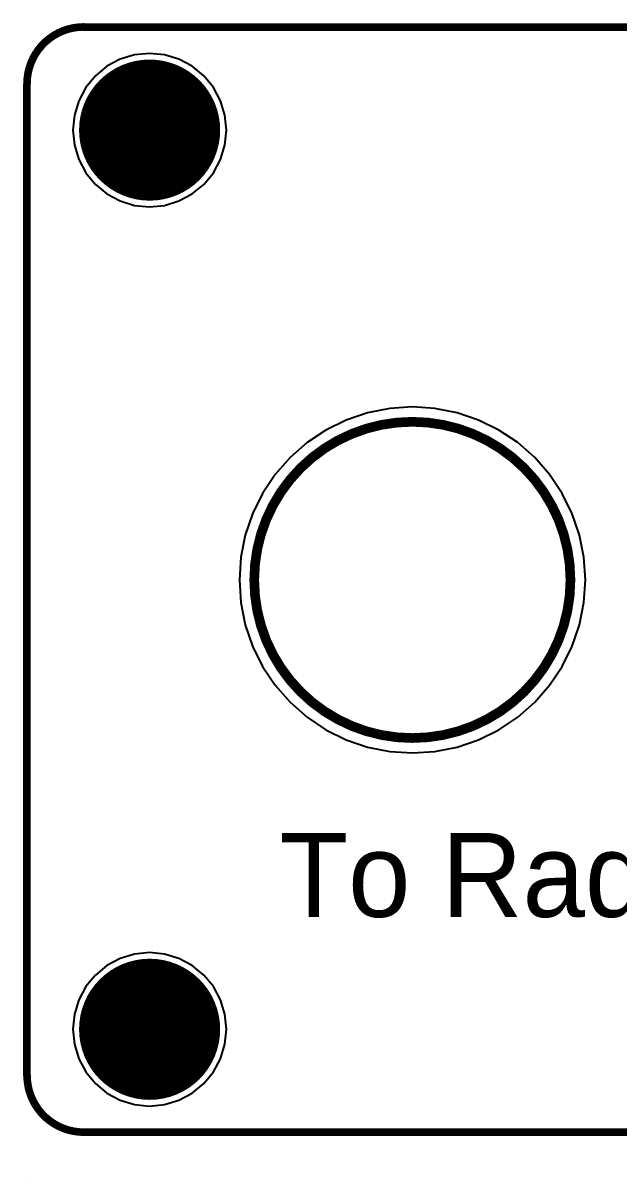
# Model space of a CAD drawing. Header units: millimetres. Extents: x -0.1 to 82.7, y -1.4 to 29.7.
# Drawn here: x -0.1 to 15.54, y -1.23 to 29.11 of the extents above; entities that cross this region are included whole.
import ezdxf

# ---------------------------------------------------------------- set-up
doc = ezdxf.new("R2010")
doc.units = ezdxf.units.MM
for name, color, linetype in [('BottomLayer', 5, 'Continuous'), ('BottomSolder', 6, 'Continuous'), ('Mechanical1', 6, 'Continuous'), ('MultiLayer', 9, 'Continuous'), ('PadHoleLayer', 156, 'Continuous'), ('TopLayer', 1, 'Continuous'), ('TopOverlay', 2, 'Continuous'), ('TopSolder', 216, 'Continuous')]:
    doc.layers.add(name, color=color, linetype=linetype)

msp = doc.modelspace()

# ---------------------------------------------------------------- linework, layer by layer
at = {"layer": 'BottomLayer'}
for p, q in [((0.543, 28.676), (0.787, 28.839)), ((0.787, 28.839), (1.058, 28.951)), ((1.058, 28.951), (1.345, 29.008)), ((1.345, 29.008), (1.492, 29.008)), ((1.492, 29.008), (1.492, 29)), ((1.492, 29), (73.31, 29)), ((0.336, 28.468), (0.543, 28.676)), ((0.061, 27.954), (0.173, 28.225)), ((0.173, 28.225), (0.336, 28.468)), ((2.827, 28.275), (2.449, 28.16)), ((3.22, 28.314), (2.827, 28.275)), ((3.613, 28.275), (3.22, 28.314)), ((3.991, 28.16), (3.613, 28.275)), ((0.003, 27.666), (0.061, 27.954)), ((2.101, 27.974), (1.796, 27.724)), ((2.449, 28.16), (2.101, 27.974)), ((4.339, 27.974), (3.991, 28.16)), ((4.644, 27.724), (4.339, 27.974)), ((0.003, 27.52), (0.003, 27.666)), ((1.796, 27.724), (1.546, 27.419)), ((4.894, 27.419), (4.644, 27.724)), ((0, 27.5), (0.003, 27.52)), ((0, 1.489), (0, 27.5)), ((1.546, 27.419), (1.36, 27.071)), ((5.08, 27.071), (4.894, 27.419)), ((1.36, 27.071), (1.245, 26.693)), ((5.195, 26.693), (5.08, 27.071)), ((1.245, 26.693), (1.206, 26.3)), ((5.234, 26.3), (5.195, 26.693)), ((1.206, 26.3), (1.245, 25.907)), ((5.195, 25.907), (5.234, 26.3)), ((1.245, 25.907), (1.36, 25.529)), ((5.08, 25.529), (5.195, 25.907)), ((1.36, 25.529), (1.546, 25.181)), ((4.894, 25.181), (5.08, 25.529)), ((1.546, 25.181), (1.796, 24.876)), ((4.644, 24.876), (4.894, 25.181)), ((1.796, 24.876), (2.101, 24.626)), ((4.339, 24.626), (4.644, 24.876)), ((2.101, 24.626), (2.449, 24.44)), ((3.991, 24.44), (4.339, 24.626)), ((2.449, 24.44), (2.827, 24.325)), ((2.827, 24.325), (3.22, 24.286)), ((3.22, 24.286), (3.613, 24.325)), ((3.613, 24.325), (3.991, 24.44)), ((8.941, 18.881), (8.379, 18.69)), ((9.524, 18.996), (8.941, 18.881)), ((10.116, 19.035), (9.524, 18.996)), ((10.709, 18.996), (10.116, 19.035)), ((11.292, 18.881), (10.709, 18.996)), ((11.854, 18.69), (11.292, 18.881)), ((8.379, 18.69), (7.846, 18.427)), ((12.387, 18.427), (11.854, 18.69)), ((7.846, 18.427), (7.352, 18.097)), ((12.881, 18.097), (12.387, 18.427)), ((7.352, 18.097), (6.906, 17.705)), ((13.327, 17.705), (12.881, 18.097)), ((6.906, 17.705), (6.514, 17.259)), ((13.719, 17.259), (13.327, 17.705)), ((6.514, 17.259), (6.184, 16.765)), ((14.049, 16.765), (13.719, 17.259)), ((6.184, 16.765), (5.921, 16.232)), ((14.311, 16.232), (14.049, 16.765)), ((5.921, 16.232), (5.73, 15.67)), ((14.502, 15.67), (14.311, 16.232)), ((5.73, 15.67), (5.614, 15.087)), ((14.618, 15.087), (14.502, 15.67)), ((5.614, 15.087), (5.576, 14.494)), ((14.657, 14.494), (14.618, 15.087)), ((5.576, 14.494), (5.614, 13.902)), ((14.618, 13.902), (14.657, 14.494)), ((5.614, 13.902), (5.73, 13.319)), ((14.502, 13.319), (14.618, 13.902)), ((5.73, 13.319), (5.921, 12.757)), ((14.311, 12.757), (14.502, 13.319)), ((5.921, 12.757), (6.184, 12.224)), ((14.049, 12.224), (14.311, 12.757)), ((6.184, 12.224), (6.514, 11.73)), ((13.719, 11.73), (14.049, 12.224)), ((6.514, 11.73), (6.906, 11.284)), ((13.327, 11.284), (13.719, 11.73)), ((6.906, 11.284), (7.352, 10.892)), ((12.881, 10.892), (13.327, 11.284)), ((7.352, 10.892), (7.846, 10.562)), ((12.387, 10.562), (12.881, 10.892)), ((7.846, 10.562), (8.379, 10.299)), ((11.854, 10.299), (12.387, 10.562)), ((8.379, 10.299), (8.941, 10.108)), ((8.941, 10.108), (9.524, 9.993)), ((10.709, 9.993), (11.292, 10.108)), ((11.292, 10.108), (11.854, 10.299)), ((9.524, 9.993), (10.116, 9.954)), ((10.116, 9.954), (10.709, 9.993)), ((2.449, 4.56), (2.101, 4.374)), ((2.827, 4.675), (2.449, 4.56)), ((3.22, 4.714), (2.827, 4.675)), ((3.613, 4.675), (3.22, 4.714)), ((3.991, 4.56), (3.613, 4.675)), ((4.339, 4.374), (3.991, 4.56)), ((2.101, 4.374), (1.796, 4.124)), ((4.644, 4.124), (4.339, 4.374)), ((1.796, 4.124), (1.546, 3.819)), ((4.894, 3.819), (4.644, 4.124)), ((1.546, 3.819), (1.36, 3.471)), ((5.08, 3.471), (4.894, 3.819)), ((1.36, 3.471), (1.245, 3.093)), ((5.195, 3.093), (5.08, 3.471)), ((1.245, 3.093), (1.206, 2.7)), ((5.234, 2.7), (5.195, 3.093)), ((1.206, 2.7), (1.245, 2.307)), ((5.195, 2.307), (5.234, 2.7)), ((1.245, 2.307), (1.36, 1.929)), ((5.08, 1.929), (5.195, 2.307)), ((1.36, 1.929), (1.546, 1.581)), ((4.894, 1.581), (5.08, 1.929)), ((1.546, 1.581), (1.796, 1.276)), ((4.644, 1.276), (4.894, 1.581)), ((0.004, 1.489), (0, 1.489)), ((0.004, 1.342), (0.004, 1.489)), ((0.062, 1.054), (0.004, 1.342)), ((1.796, 1.276), (2.101, 1.026)), ((4.339, 1.026), (4.644, 1.276)), ((0.174, 0.783), (0.062, 1.054)), ((2.101, 1.026), (2.449, 0.84)), ((3.991, 0.84), (4.339, 1.026)), ((0.337, 0.54), (0.174, 0.783)), ((2.449, 0.84), (2.827, 0.725)), ((2.827, 0.725), (3.22, 0.686)), ((3.22, 0.686), (3.613, 0.725)), ((3.613, 0.725), (3.991, 0.84)), ((0.544, 0.332), (0.337, 0.54)), ((0.788, 0.169), (0.544, 0.332)), ((1.059, 0.057), (0.788, 0.169)), ((1.346, 0), (1.059, 0.057)), ((1.493, 0), (1.346, 0)), ((1.493, 0), (1.493, 0)), ((73.308, 0), (1.493, 0))]:
    msp.add_line(p, q, dxfattribs=at)
at = {"layer": 'BottomLayer', "const_width": 1.75}
for points in [[(2.345, 26.3, 1), (4.095, 26.3, 1)], [(2.345, 2.7, 1), (4.095, 2.7, 1)]]:
    msp.add_lwpolyline(points, format="xyb", close=True, dxfattribs=at)
at = {"layer": 'BottomSolder', "const_width": 1.852}
for points in [[(2.294, 26.3, 1), (4.146, 26.3, 1)], [(2.294, 2.7, 1), (4.146, 2.7, 1)]]:
    msp.add_lwpolyline(points, format="xyb", close=True, dxfattribs=at)
at = {"layer": 'Mechanical1', "const_width": 0.2}
for points in [[(0.003, 27.52, -0.414214), (1.492, 29.008)], [(1.493, 0, -0.414214), (0.004, 1.489)]]:
    msp.add_lwpolyline(points, format="xyb", dxfattribs=at)
at = {"layer": 'Mechanical1', "const_width": 0.1}
for points in [[(1.442, 29.008, 1), (1.542, 29.008, 1)], [(1.442, 29, 1), (1.542, 29, 1)], [(-0.047, 27.52, 1), (0.053, 27.52, 1)], [(-0.05, 27.5, 1), (0.05, 27.5, 1)], [(-0.05, 1.489, 1), (0.05, 1.489, 1)], [(-0.046, 1.489, 1), (0.054, 1.489, 1)], [(1.443, 0, 1), (1.543, 0, 1)], [(1.443, 0, 1), (1.543, 0, 1)]]:
    msp.add_lwpolyline(points, format="xyb", close=True, dxfattribs=at)
at = {"layer": 'Mechanical1', "const_width": 0.2}
for points in [[(1.492, 29), (73.31, 29)], [(0, 1.489), (0, 27.5)], [(1.493, 0), (73.31, 0)]]:
    msp.add_lwpolyline(points, dxfattribs=at)
at = {"layer": 'MultiLayer'}
for p, q in [((8.779, 18.433), (9.305, 18.573)), ((9.305, 18.573), (9.844, 18.644)), ((9.844, 18.644), (10.116, 18.644)), ((10.116, 18.644), (10.388, 18.644)), ((10.388, 18.644), (10.928, 18.573)), ((10.928, 18.573), (11.453, 18.433)), ((7.806, 17.953), (8.277, 18.225)), ((8.277, 18.225), (8.779, 18.433)), ((11.453, 18.433), (11.956, 18.225)), ((11.956, 18.225), (12.427, 17.953)), ((7.374, 17.621), (7.806, 17.953)), ((12.155, 18.146), (12.155, 18.146)), ((12.427, 17.953), (12.858, 17.621)), ((6.989, 17.237), (7.374, 17.621)), ((12.858, 17.621), (13.243, 17.237)), ((6.658, 16.805), (6.989, 17.237)), ((13.243, 17.237), (13.574, 16.805)), ((6.386, 16.334), (6.658, 16.805)), ((13.574, 16.805), (13.846, 16.334)), ((6.178, 15.831), (6.386, 16.334)), ((13.846, 16.334), (14.054, 15.831)), ((6.037, 15.306), (6.178, 15.831)), ((14.054, 15.831), (14.195, 15.306)), ((5.966, 14.767), (6.037, 15.306)), ((14.195, 15.306), (14.266, 14.767)), ((5.966, 14.494), (5.966, 14.767)), ((14.266, 14.767), (14.266, 14.494)), ((5.966, 14.222), (5.966, 14.494)), ((14.266, 14.494), (14.266, 14.222)), ((6.037, 13.683), (5.966, 14.222)), ((14.266, 14.222), (14.195, 13.683)), ((6.178, 13.158), (6.037, 13.683)), ((14.195, 13.683), (14.054, 13.158)), ((6.386, 12.655), (6.178, 13.158)), ((14.054, 13.158), (13.846, 12.655)), ((6.658, 12.184), (6.386, 12.655)), ((13.846, 12.655), (13.574, 12.184)), ((6.989, 11.752), (6.658, 12.184)), ((13.574, 12.184), (13.243, 11.752)), ((7.374, 11.368), (6.989, 11.752)), ((13.243, 11.752), (12.858, 11.368)), ((7.806, 11.036), (7.374, 11.368)), ((12.858, 11.368), (12.427, 11.036)), ((8.277, 10.764), (7.806, 11.036)), ((12.427, 11.036), (11.956, 10.764)), ((8.779, 10.556), (8.277, 10.764)), ((11.956, 10.764), (11.453, 10.556)), ((9.305, 10.416), (8.779, 10.556)), ((9.844, 10.345), (9.305, 10.416)), ((10.116, 10.345), (9.844, 10.345)), ((10.116, 10.345), (10.116, 10.345)), ((10.388, 10.345), (10.116, 10.345)), ((10.928, 10.416), (10.388, 10.345)), ((11.453, 10.556), (10.928, 10.416)), ((0, -1.226), (0, -1.226))]:
    msp.add_line(p, q, dxfattribs=at)
for points, const_width in [([(2.345, 26.3, 1), (4.095, 26.3, 1)], 1.75), ([(14.266, 14.494, 1), (5.966, 14.494, 1)], 0.254), ([(5.903, 14.494, 1), (6.03, 14.494, 1)], 0.127), ([(14.203, 14.494, 1), (14.33, 14.494, 1)], 0.127), ([(2.345, 2.7, 1), (4.095, 2.7, 1)], 1.75)]:
    msp.add_lwpolyline(points, format="xyb", close=True, dxfattribs=dict(at, const_width=const_width))
at = {"layer": 'PadHoleLayer', "const_width": 1.375}
for points in [[(2.533, 26.3, 1), (3.908, 26.3, 1)], [(2.533, 2.7, 1), (3.908, 2.7, 1)]]:
    msp.add_lwpolyline(points, format="xyb", close=True, dxfattribs=at)
at = {"layer": 'TopLayer'}
for p, q in [((0.543, 28.676), (0.787, 28.839)), ((0.787, 28.839), (1.058, 28.951)), ((1.058, 28.951), (1.345, 29.008)), ((1.345, 29.008), (1.492, 29.008)), ((1.492, 29.008), (1.492, 29)), ((1.492, 29), (73.31, 29)), ((0.336, 28.468), (0.543, 28.676)), ((0.061, 27.954), (0.173, 28.225)), ((0.173, 28.225), (0.336, 28.468)), ((2.827, 28.275), (2.449, 28.16)), ((3.22, 28.314), (2.827, 28.275)), ((3.613, 28.275), (3.22, 28.314)), ((3.991, 28.16), (3.613, 28.275)), ((0.003, 27.666), (0.061, 27.954)), ((2.101, 27.974), (1.796, 27.724)), ((2.449, 28.16), (2.101, 27.974)), ((4.339, 27.974), (3.991, 28.16)), ((4.644, 27.724), (4.339, 27.974)), ((0.003, 27.52), (0.003, 27.666)), ((1.796, 27.724), (1.546, 27.419)), ((4.894, 27.419), (4.644, 27.724)), ((0, 27.5), (0.003, 27.52)), ((0, 1.489), (0, 27.5)), ((1.546, 27.419), (1.36, 27.071)), ((5.08, 27.071), (4.894, 27.419)), ((1.36, 27.071), (1.245, 26.693)), ((5.195, 26.693), (5.08, 27.071)), ((1.245, 26.693), (1.206, 26.3)), ((5.234, 26.3), (5.195, 26.693)), ((1.206, 26.3), (1.245, 25.907)), ((5.195, 25.907), (5.234, 26.3)), ((1.245, 25.907), (1.36, 25.529)), ((5.08, 25.529), (5.195, 25.907)), ((1.36, 25.529), (1.546, 25.181)), ((4.894, 25.181), (5.08, 25.529)), ((1.546, 25.181), (1.796, 24.876)), ((4.644, 24.876), (4.894, 25.181)), ((1.796, 24.876), (2.101, 24.626)), ((4.339, 24.626), (4.644, 24.876)), ((2.101, 24.626), (2.449, 24.44)), ((3.991, 24.44), (4.339, 24.626)), ((2.449, 24.44), (2.827, 24.325)), ((2.827, 24.325), (3.22, 24.286)), ((3.22, 24.286), (3.613, 24.325)), ((3.613, 24.325), (3.991, 24.44)), ((8.941, 18.881), (8.379, 18.69)), ((9.524, 18.996), (8.941, 18.881)), ((10.116, 19.035), (9.524, 18.996)), ((10.709, 18.996), (10.116, 19.035)), ((11.292, 18.881), (10.709, 18.996)), ((11.854, 18.69), (11.292, 18.881)), ((8.379, 18.69), (7.846, 18.427)), ((12.387, 18.427), (11.854, 18.69)), ((7.846, 18.427), (7.352, 18.097)), ((12.881, 18.097), (12.387, 18.427)), ((7.352, 18.097), (6.906, 17.705)), ((13.327, 17.705), (12.881, 18.097)), ((6.906, 17.705), (6.514, 17.259)), ((13.719, 17.259), (13.327, 17.705)), ((6.514, 17.259), (6.184, 16.765)), ((14.049, 16.765), (13.719, 17.259)), ((6.184, 16.765), (5.921, 16.232)), ((14.311, 16.232), (14.049, 16.765)), ((5.921, 16.232), (5.73, 15.67)), ((14.502, 15.67), (14.311, 16.232)), ((5.73, 15.67), (5.614, 15.087)), ((14.618, 15.087), (14.502, 15.67)), ((5.614, 15.087), (5.576, 14.494)), ((14.657, 14.494), (14.618, 15.087)), ((5.576, 14.494), (5.614, 13.902)), ((14.618, 13.902), (14.657, 14.494)), ((5.614, 13.902), (5.73, 13.319)), ((14.502, 13.319), (14.618, 13.902)), ((5.73, 13.319), (5.921, 12.757)), ((14.311, 12.757), (14.502, 13.319)), ((5.921, 12.757), (6.184, 12.224)), ((14.049, 12.224), (14.311, 12.757)), ((6.184, 12.224), (6.514, 11.73)), ((13.719, 11.73), (14.049, 12.224)), ((6.514, 11.73), (6.906, 11.284)), ((13.327, 11.284), (13.719, 11.73)), ((6.906, 11.284), (7.352, 10.892)), ((12.881, 10.892), (13.327, 11.284)), ((7.352, 10.892), (7.846, 10.562)), ((12.387, 10.562), (12.881, 10.892)), ((7.846, 10.562), (8.379, 10.299)), ((11.854, 10.299), (12.387, 10.562)), ((8.379, 10.299), (8.941, 10.108)), ((8.941, 10.108), (9.524, 9.993)), ((10.709, 9.993), (11.292, 10.108)), ((11.292, 10.108), (11.854, 10.299)), ((9.524, 9.993), (10.116, 9.954)), ((10.116, 9.954), (10.709, 9.993)), ((2.449, 4.56), (2.101, 4.374)), ((2.827, 4.675), (2.449, 4.56)), ((3.22, 4.714), (2.827, 4.675)), ((3.613, 4.675), (3.22, 4.714)), ((3.991, 4.56), (3.613, 4.675)), ((4.339, 4.374), (3.991, 4.56)), ((2.101, 4.374), (1.796, 4.124)), ((4.644, 4.124), (4.339, 4.374)), ((1.796, 4.124), (1.546, 3.819)), ((4.894, 3.819), (4.644, 4.124)), ((1.546, 3.819), (1.36, 3.471)), ((5.08, 3.471), (4.894, 3.819)), ((1.36, 3.471), (1.245, 3.093)), ((5.195, 3.093), (5.08, 3.471)), ((1.245, 3.093), (1.206, 2.7)), ((5.234, 2.7), (5.195, 3.093)), ((1.206, 2.7), (1.245, 2.307)), ((5.195, 2.307), (5.234, 2.7)), ((1.245, 2.307), (1.36, 1.929)), ((5.08, 1.929), (5.195, 2.307)), ((1.36, 1.929), (1.546, 1.581)), ((4.894, 1.581), (5.08, 1.929)), ((1.546, 1.581), (1.796, 1.276)), ((4.644, 1.276), (4.894, 1.581)), ((0.004, 1.489), (0, 1.489)), ((0.004, 1.342), (0.004, 1.489)), ((0.062, 1.054), (0.004, 1.342)), ((1.796, 1.276), (2.101, 1.026)), ((4.339, 1.026), (4.644, 1.276)), ((0.174, 0.783), (0.062, 1.054)), ((2.101, 1.026), (2.449, 0.84)), ((3.991, 0.84), (4.339, 1.026)), ((0.337, 0.54), (0.174, 0.783)), ((2.449, 0.84), (2.827, 0.725)), ((2.827, 0.725), (3.22, 0.686)), ((3.22, 0.686), (3.613, 0.725)), ((3.613, 0.725), (3.991, 0.84)), ((0.544, 0.332), (0.337, 0.54)), ((0.788, 0.169), (0.544, 0.332)), ((1.059, 0.057), (0.788, 0.169)), ((1.346, 0), (1.059, 0.057)), ((1.493, 0), (1.346, 0)), ((1.493, 0), (1.493, 0)), ((73.308, 0), (1.493, 0))]:
    msp.add_line(p, q, dxfattribs=at)
at = {"layer": 'TopLayer', "const_width": 1.75}
for points in [[(2.345, 26.3, 1), (4.095, 26.3, 1)], [(2.345, 2.7, 1), (4.095, 2.7, 1)]]:
    msp.add_lwpolyline(points, format="xyb", close=True, dxfattribs=at)
at = {"layer": 'TopSolder', "const_width": 1.852}
for points in [[(2.294, 26.3, 1), (4.146, 26.3, 1)], [(2.294, 2.7, 1), (4.146, 2.7, 1)]]:
    msp.add_lwpolyline(points, format="xyb", close=True, dxfattribs=at)

# ---------------------------------------------------------------- texts
at = {"layer": 'TopOverlay'}
msp.add_text('To Radio', height=2.2, rotation=360, dxfattribs=at).set_placement((6.633, 5.65))

doc.saveas('drawing.dxf')
